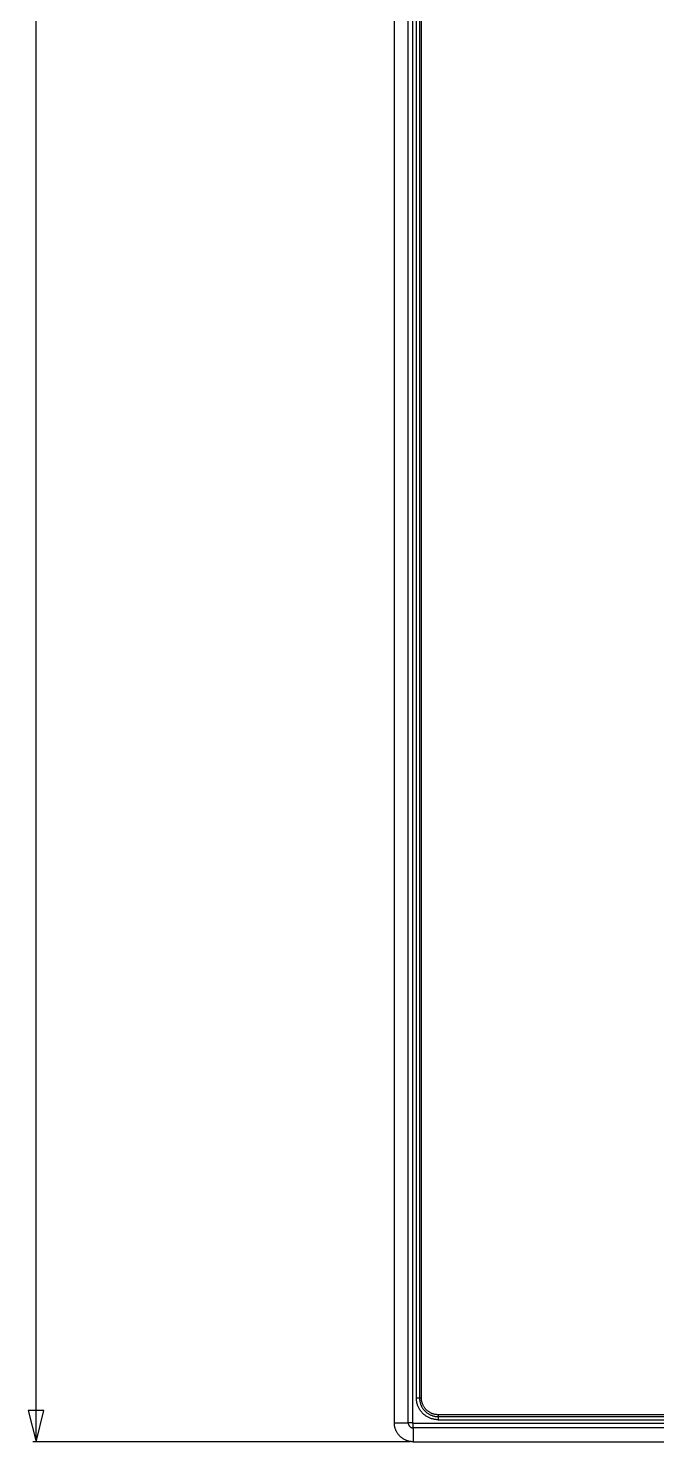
# Model space of a CAD drawing. Header units: millimetres. Extents: x 3033 to 5773, y 123 to 1487.
# Drawn here: x 3322.5 to 3422.7, y 474.6 to 699.8 of the extents above; entities that cross this region are included whole.
import ezdxf

# ---------------------------------------------------------------- set-up
doc = ezdxf.new("R2010")
doc.units = ezdxf.units.MM
doc.header["$MEASUREMENT"] = 0
doc.layers.add('Default', color=7, linetype='Continuous')
doc.layers.add('LAYER 10', color=2, linetype='Continuous')

msp = doc.modelspace()

# ---------------------------------------------------------------- linework, layer by layer
at = {"layer": 'Default'}
for p, q in [((3323.73, 474.59), (3323.73, 849.59)), ((3324.98, 479.59), (3322.48, 479.59)), ((3322.48, 479.59), (3323.73, 474.59)), ((3323.73, 474.59), (3324.98, 479.59)), ((3383.34, 474.59), (3323.23, 474.59))]:
    msp.add_line(p, q, dxfattribs=at)
at = {"layer": 'LAYER 10'}
for p, q in [((3380.84, 477.59), (3380.84, 846.59)), ((3383.05, 477.59), (3383.05, 846.59)), ((3383.76, 477.59), (3383.76, 846.59)), ((3384.34, 481.59), (3384.34, 842.59)), ((3384.84, 842.59), (3384.84, 481.59)), ((3385.14, 481.59), (3385.14, 842.59)), ((3384.34, 481.47), (3384.34, 481.59)), ((3384.34, 481.59), (3384.84, 481.59)), ((3384.35, 481.35), (3384.34, 481.47)), ((3384.36, 481.23), (3384.35, 481.35)), ((3384.37, 481.11), (3384.36, 481.23)), ((3384.39, 480.99), (3384.37, 481.11)), ((3384.41, 480.87), (3384.39, 480.99)), ((3384.44, 480.76), (3384.41, 480.87)), ((3384.47, 480.64), (3384.44, 480.76)), ((3384.51, 480.53), (3384.47, 480.64)), ((3384.54, 480.41), (3384.51, 480.53)), ((3384.59, 480.3), (3384.54, 480.41)), ((3384.63, 480.19), (3384.59, 480.3)), ((3384.68, 480.08), (3384.63, 480.19)), ((3384.73, 479.98), (3384.68, 480.08)), ((3384.79, 479.87), (3384.73, 479.98)), ((3384.85, 479.77), (3384.79, 479.87)), ((3384.84, 481.59), (3385.14, 481.59)), ((3384.84, 481.59), (3384.84, 481.48)), ((3384.84, 481.48), (3384.85, 481.38)), ((3384.85, 481.38), (3384.86, 481.28)), ((3384.91, 479.67), (3384.85, 479.77)), ((3384.86, 481.28), (3384.87, 481.18)), ((3384.87, 481.18), (3384.88, 481.08)), ((3384.88, 481.08), (3384.9, 480.98)), ((3384.9, 480.98), (3384.93, 480.88)), ((3384.93, 480.88), (3384.95, 480.78)), ((3384.95, 480.78), (3384.98, 480.68)), ((3384.98, 480.68), (3385.01, 480.58)), ((3385.01, 480.58), (3385.05, 480.49)), ((3385.05, 480.49), (3385.09, 480.39)), ((3385.09, 480.39), (3385.13, 480.3)), ((3385.13, 480.3), (3385.18, 480.21)), ((3385.14, 481.49), (3385.14, 481.59)), ((3385.15, 481.4), (3385.14, 481.49)), ((3385.16, 481.31), (3385.15, 481.4)), ((3385.17, 481.22), (3385.16, 481.31)), ((3385.18, 481.13), (3385.17, 481.22)), ((3385.2, 481.04), (3385.18, 481.13)), ((3385.18, 480.21), (3385.23, 480.12)), ((3385.22, 480.95), (3385.2, 481.04)), ((3385.24, 480.86), (3385.22, 480.95)), ((3385.23, 480.12), (3385.28, 480.03)), ((3385.27, 480.77), (3385.24, 480.86)), ((3385.3, 480.68), (3385.27, 480.77)), ((3385.28, 480.03), (3385.33, 479.94)), ((3385.33, 480.6), (3385.3, 480.68)), ((3385.36, 480.51), (3385.33, 480.6)), ((3385.33, 479.94), (3385.39, 479.86)), ((3385.4, 480.43), (3385.36, 480.51)), ((3385.39, 479.86), (3385.45, 479.77)), ((3385.44, 480.34), (3385.4, 480.43)), ((3385.49, 480.26), (3385.44, 480.34)), ((3385.45, 479.77), (3385.51, 479.69)), ((3385.53, 480.18), (3385.49, 480.26)), ((3385.58, 480.11), (3385.53, 480.18)), ((3385.64, 480.03), (3385.58, 480.11)), ((3385.69, 479.96), (3385.64, 480.03)), ((3385.75, 479.88), (3385.69, 479.96)), ((3385.81, 479.81), (3385.75, 479.88)), ((3385.87, 479.74), (3385.81, 479.81)), ((3380.84, 477.48), (3380.84, 477.59)), ((3380.84, 477.59), (3383.05, 477.59)), ((3383.05, 477.59), (3383.05, 477.56)), ((3383.76, 477.59), (3383.05, 477.59)), ((3383.05, 477.56), (3383.05, 477.53)), ((3383.05, 477.53), (3383.05, 477.51)), ((3383.05, 477.51), (3383.06, 477.48)), ((3383.76, 477.58), (3383.76, 477.59)), ((3383.76, 477.57), (3383.76, 477.58)), ((3383.76, 477.58), (3383.76, 477.58)), ((3383.76, 477.58), (3383.76, 477.58)), ((3383.76, 477.58), (3383.76, 477.58)), ((3383.76, 477.56), (3383.76, 477.57)), ((3383.76, 477.57), (3383.76, 477.57)), ((3383.76, 477.57), (3383.76, 477.57)), ((3383.76, 477.55), (3383.76, 477.56)), ((3383.76, 477.56), (3383.76, 477.56)), ((3383.76, 477.56), (3383.76, 477.56)), ((3383.77, 477.55), (3383.76, 477.55)), ((3383.76, 477.55), (3383.76, 477.55)), ((3383.76, 477.55), (3383.76, 477.55)), ((3383.77, 477.54), (3383.77, 477.55)), ((3383.77, 477.53), (3383.77, 477.54)), ((3383.77, 477.54), (3383.77, 477.54)), ((3383.77, 477.54), (3383.77, 477.54)), ((3383.77, 477.54), (3383.77, 477.54)), ((3383.78, 477.53), (3383.77, 477.53)), ((3383.78, 477.52), (3383.78, 477.53)), ((3383.78, 477.53), (3383.78, 477.53)), ((3383.78, 477.53), (3383.78, 477.53)), ((3383.78, 477.53), (3383.78, 477.53)), ((3383.79, 477.52), (3383.78, 477.52)), ((3383.8, 477.51), (3383.79, 477.52)), ((3383.79, 477.52), (3383.79, 477.52)), ((3383.79, 477.52), (3383.79, 477.52)), ((3383.79, 477.52), (3383.79, 477.52)), ((3383.81, 477.51), (3383.8, 477.51)), ((3383.8, 477.51), (3383.8, 477.51)), ((3383.8, 477.51), (3383.8, 477.51)), ((3383.8, 477.51), (3383.8, 477.51)), ((3383.82, 477.5), (3383.81, 477.51)), ((3383.81, 477.51), (3383.81, 477.51)), ((3383.81, 477.51), (3383.81, 477.51)), ((3383.81, 477.51), (3383.81, 477.51)), ((3383.83, 477.5), (3383.82, 477.5)), ((3383.82, 477.5), (3383.82, 477.5)), ((3383.82, 477.5), (3383.82, 477.5)), ((3383.84, 477.5), (3383.83, 477.5)), ((3383.83, 477.5), (3383.83, 477.5)), ((3383.83, 477.5), (3383.83, 477.5)), ((3607.84, 477.5), (3383.84, 477.5)), ((3383.84, 476.79), (3383.84, 477.5)), ((3383.84, 477.5), (3383.84, 477.5)), ((3383.84, 477.5), (3383.84, 477.5)), ((3384.98, 479.57), (3384.91, 479.67)), ((3385.05, 479.47), (3384.98, 479.57)), ((3385.13, 479.38), (3385.05, 479.47)), ((3385.2, 479.29), (3385.13, 479.38)), ((3385.28, 479.2), (3385.2, 479.29)), ((3385.37, 479.11), (3385.28, 479.2)), ((3385.45, 479.03), (3385.37, 479.11)), ((3385.54, 478.95), (3385.45, 479.03)), ((3385.51, 479.69), (3385.58, 479.62)), ((3385.63, 478.87), (3385.54, 478.95)), ((3385.58, 479.62), (3385.65, 479.54)), ((3385.73, 478.8), (3385.63, 478.87)), ((3385.65, 479.54), (3385.72, 479.47)), ((3385.72, 479.47), (3385.79, 479.39)), ((3385.82, 478.73), (3385.73, 478.8)), ((3385.79, 479.39), (3385.87, 479.33)), ((3385.92, 478.66), (3385.82, 478.73)), ((3385.93, 479.68), (3385.87, 479.74)), ((3385.87, 479.33), (3385.95, 479.26)), ((3386.02, 478.6), (3385.92, 478.66)), ((3386, 479.61), (3385.93, 479.68)), ((3385.95, 479.26), (3386.03, 479.2)), ((3386.07, 479.55), (3386, 479.61)), ((3386.13, 478.54), (3386.02, 478.6)), ((3386.03, 479.2), (3386.11, 479.14)), ((3386.14, 479.49), (3386.07, 479.55)), ((3386.11, 479.14), (3386.2, 479.08)), ((3386.23, 478.48), (3386.13, 478.54)), ((3386.21, 479.44), (3386.14, 479.49)), ((3386.2, 479.08), (3386.28, 479.02)), ((3386.28, 479.38), (3386.21, 479.44)), ((3386.34, 478.43), (3386.23, 478.48)), ((3386.36, 479.33), (3386.28, 479.38)), ((3386.28, 479.02), (3386.37, 478.97)), ((3386.45, 478.38), (3386.34, 478.43)), ((3386.44, 479.28), (3386.36, 479.33)), ((3386.37, 478.97), (3386.46, 478.92)), ((3386.52, 479.23), (3386.44, 479.28)), ((3386.56, 478.33), (3386.45, 478.38)), ((3386.46, 478.92), (3386.55, 478.88)), ((3386.6, 479.19), (3386.52, 479.23)), ((3386.55, 478.88), (3386.65, 478.84)), ((3386.67, 478.29), (3386.56, 478.33)), ((3386.68, 479.15), (3386.6, 479.19)), ((3386.65, 478.84), (3386.74, 478.8)), ((3386.78, 478.25), (3386.67, 478.29)), ((3386.77, 479.11), (3386.68, 479.15)), ((3386.74, 478.8), (3386.84, 478.76)), ((3386.85, 479.08), (3386.77, 479.11)), ((3386.9, 478.22), (3386.78, 478.25)), ((3386.84, 478.76), (3386.93, 478.73)), ((3386.94, 479.04), (3386.85, 479.08)), ((3387.01, 478.19), (3386.9, 478.22)), ((3386.93, 478.73), (3387.03, 478.7)), ((3387.02, 479.01), (3386.94, 479.04)), ((3387.13, 478.16), (3387.01, 478.19)), ((3387.11, 478.99), (3387.02, 479.01)), ((3387.03, 478.7), (3387.13, 478.67)), ((3387.2, 478.96), (3387.11, 478.99)), ((3387.13, 478.67), (3387.23, 478.65)), ((3387.25, 478.14), (3387.13, 478.16)), ((3387.29, 478.94), (3387.2, 478.96)), ((3387.23, 478.65), (3387.33, 478.63)), ((3387.36, 478.12), (3387.25, 478.14)), ((3387.38, 478.93), (3387.29, 478.94)), ((3387.33, 478.63), (3387.43, 478.62)), ((3387.48, 478.11), (3387.36, 478.12)), ((3387.47, 478.91), (3387.38, 478.93)), ((3387.43, 478.62), (3387.53, 478.6)), ((3387.57, 478.9), (3387.47, 478.91)), ((3387.6, 478.1), (3387.48, 478.11)), ((3387.53, 478.6), (3387.64, 478.59)), ((3387.66, 478.89), (3387.57, 478.9)), ((3387.72, 478.09), (3387.6, 478.1)), ((3387.64, 478.59), (3387.74, 478.59)), ((3387.75, 478.89), (3387.66, 478.89)), ((3387.84, 478.09), (3387.72, 478.09)), ((3387.74, 478.59), (3387.84, 478.59)), ((3387.84, 478.89), (3387.75, 478.89)), ((3603.84, 478.89), (3387.84, 478.89)), ((3387.84, 478.89), (3387.84, 478.59)), ((3387.84, 478.59), (3387.84, 478.09)), ((3387.84, 478.59), (3603.84, 478.59)), ((3387.84, 478.09), (3603.84, 478.09)), ((3380.85, 477.38), (3380.84, 477.48)), ((3380.86, 477.28), (3380.85, 477.38)), ((3380.87, 477.18), (3380.86, 477.28)), ((3380.88, 477.08), (3380.87, 477.18)), ((3380.9, 476.98), (3380.88, 477.08)), ((3380.93, 476.88), (3380.9, 476.98)), ((3380.95, 476.78), (3380.93, 476.88)), ((3380.98, 476.68), (3380.95, 476.78)), ((3381.01, 476.58), (3380.98, 476.68)), ((3381.05, 476.49), (3381.01, 476.58)), ((3381.09, 476.39), (3381.05, 476.49)), ((3381.13, 476.3), (3381.09, 476.39)), ((3381.18, 476.21), (3381.13, 476.3)), ((3381.23, 476.12), (3381.18, 476.21)), ((3381.28, 476.03), (3381.23, 476.12)), ((3381.33, 475.94), (3381.28, 476.03)), ((3381.39, 475.86), (3381.33, 475.94)), ((3381.45, 475.77), (3381.39, 475.86)), ((3381.51, 475.69), (3381.45, 475.77)), ((3381.58, 475.62), (3381.51, 475.69)), ((3381.65, 475.54), (3381.58, 475.62)), ((3381.72, 475.47), (3381.65, 475.54)), ((3381.79, 475.39), (3381.72, 475.47)), ((3381.87, 475.33), (3381.79, 475.39)), ((3381.95, 475.26), (3381.87, 475.33)), ((3382.03, 475.2), (3381.95, 475.26)), ((3383.06, 477.48), (3383.06, 477.45)), ((3383.06, 477.45), (3383.06, 477.43)), ((3383.06, 477.43), (3383.07, 477.4)), ((3383.07, 477.4), (3383.08, 477.37)), ((3383.08, 477.37), (3383.09, 477.35)), ((3383.09, 477.35), (3383.09, 477.32)), ((3383.09, 477.32), (3383.1, 477.3)), ((3383.1, 477.3), (3383.11, 477.27)), ((3383.11, 477.27), (3383.13, 477.25)), ((3383.13, 477.25), (3383.14, 477.22)), ((3383.14, 477.22), (3383.15, 477.2)), ((3383.15, 477.2), (3383.16, 477.18)), ((3383.16, 477.18), (3383.18, 477.15)), ((3383.18, 477.15), (3383.19, 477.13)), ((3383.19, 477.13), (3383.21, 477.11)), ((3383.21, 477.11), (3383.23, 477.09)), ((3383.23, 477.09), (3383.24, 477.07)), ((3383.24, 477.07), (3383.26, 477.05)), ((3383.26, 477.05), (3383.28, 477.03)), ((3383.28, 477.03), (3383.3, 477.01)), ((3383.3, 477.01), (3383.32, 476.99)), ((3383.32, 476.99), (3383.34, 476.97)), ((3383.34, 476.97), (3383.36, 476.96)), ((3383.36, 476.96), (3383.38, 476.94)), ((3383.38, 476.94), (3383.41, 476.92)), ((3383.41, 476.92), (3383.43, 476.91)), ((3383.43, 476.91), (3383.45, 476.9)), ((3383.45, 476.9), (3383.48, 476.88)), ((3383.48, 476.88), (3383.5, 476.87)), ((3383.5, 476.87), (3383.53, 476.86)), ((3383.53, 476.86), (3383.55, 476.85)), ((3383.55, 476.85), (3383.58, 476.84)), ((3383.58, 476.84), (3383.6, 476.83)), ((3383.6, 476.83), (3383.63, 476.82)), ((3383.63, 476.82), (3383.65, 476.82)), ((3383.65, 476.82), (3383.68, 476.81)), ((3383.68, 476.81), (3383.71, 476.81)), ((3383.71, 476.81), (3383.73, 476.8)), ((3383.73, 476.8), (3383.76, 476.8)), ((3383.76, 476.8), (3383.79, 476.8)), ((3383.79, 476.8), (3383.81, 476.79)), ((3383.81, 476.79), (3383.84, 476.79)), ((3607.84, 476.79), (3383.84, 476.79)), ((3383.84, 476.79), (3383.84, 474.59)), ((3382.11, 475.14), (3382.03, 475.2)), ((3382.2, 475.08), (3382.11, 475.14)), ((3382.28, 475.02), (3382.2, 475.08)), ((3382.37, 474.97), (3382.28, 475.02)), ((3382.46, 474.92), (3382.37, 474.97)), ((3382.55, 474.88), (3382.46, 474.92)), ((3382.65, 474.84), (3382.55, 474.88)), ((3382.74, 474.8), (3382.65, 474.84)), ((3382.84, 474.76), (3382.74, 474.8)), ((3382.93, 474.73), (3382.84, 474.76)), ((3383.03, 474.7), (3382.93, 474.73)), ((3383.13, 474.67), (3383.03, 474.7)), ((3383.23, 474.65), (3383.13, 474.67)), ((3383.33, 474.63), (3383.23, 474.65)), ((3383.43, 474.61), (3383.33, 474.63)), ((3383.53, 474.6), (3383.43, 474.61)), ((3383.64, 474.59), (3383.53, 474.6)), ((3383.74, 474.59), (3383.64, 474.59)), ((3383.84, 474.59), (3383.74, 474.59)), ((3383.84, 474.59), (3607.84, 474.59))]:
    msp.add_line(p, q, dxfattribs=at)

doc.saveas('drawing.dxf')
